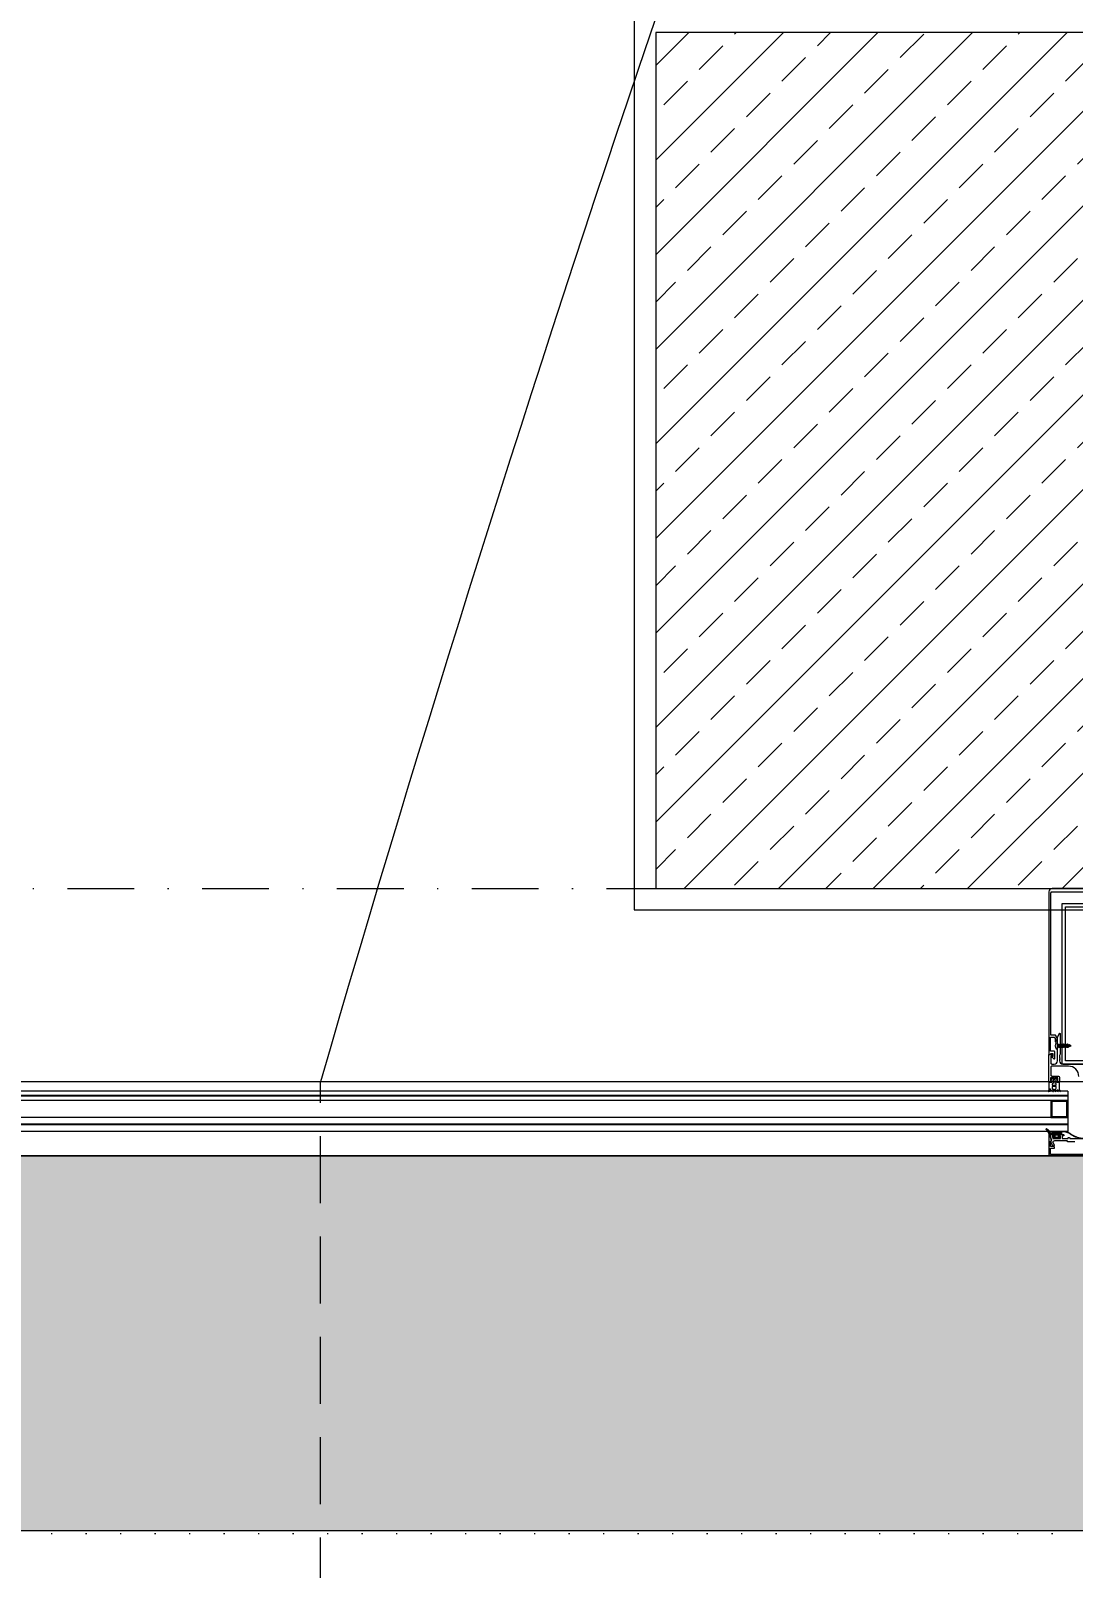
# Model space of a CAD drawing. Extents: x -1701 to 23780, y -363 to 7742.
# Drawn here: x 1824.1 to 1921.5, y 281.5 to 425.2 of the extents above; entities that cross this region are included whole.
import ezdxf

# ---------------------------------------------------------------- set-up
doc = ezdxf.new("R2010")
doc.units = 0
doc.header["$LTSCALE"] = 25
doc.header["$MEASUREMENT"] = 0
for name, pattern in [('Audi$0$DASHDOT2', [0.5, 0.25, -0.125, 0, -0.125]), ('Audi$0$DASHED2', [0.375, 0.25, -0.125]), ('Audi$0$DOT2', [0.125, 0, -0.125]), ('Audi$0$HIDDEN', [0.375, 0.25, -0.125])]:
    doc.linetypes.add(name, pattern=pattern)
doc.layers.get('0').update_dxf_attribs({"color": 9, "lineweight": 9})
for name, color, linetype, lineweight in [('Audi$0$01', 8, 'Continuous', 9), ('Audi$0$06C', 8, 'Continuous', 9), ('Audi$0$06D', 8, 'Continuous', 9), ('Audi$0$09', 8, 'Continuous', 9), ('Audi$0$09W', 8, 'Continuous', 9), ('Audi$0$10', 8, 'Continuous', 9), ('Audi$0$11', 8, 'Continuous', 9), ('Audi$0$14', 8, 'Continuous', 9), ('Audi$0$15', 8, 'Continuous', 9), ('Audi$0$20', 8, 'Audi$0$DOT2', 9), ('Audi$0$21', 8, 'Continuous', 9), ('Audi$0$24', 8, 'Audi$0$DASHDOT2', 9)]:
    doc.layers.add(name, color=color, linetype=linetype, lineweight=lineweight)
doc.styles.add('Audi$0$MuuM_TEXT-STANDART', font='ARIALN.TTF')

# ---------------------------------------------------------------- blocks, each defined once
blk = doc.blocks.new('*U4860')
at = {"layer": 'Audi$0$10'}
h = blk.add_hatch(dxfattribs=at)
h.set_pattern_fill('LINE', color=256, scale=0.666667, angle=585, style=0)
h.set_pattern_definition([(135, (54.08257, -143.59187), (0.058925565, 0.058925565), [])])
edge = h.paths.add_edge_path()
edge.add_arc((-3.72, -23.02), 0.625, 382.6612, 422.8, ccw=False)
edge.add_arc((-3, -22.7), 0.162, 207.04, 269.8973)
edge.add_line((-3, -22.86), (-2.92, -22.86))
edge.add_line((-2.92, -22.86), (-2.91, -22.86))
edge.add_line((-2.91, -22.86), (-2.9, -22.86))
edge.add_line((-2.9, -22.86), (-2.89, -22.86))
edge.add_line((-2.89, -22.86), (-2.89, -22.86))
edge.add_line((-2.89, -22.86), (-2.88, -22.85))
edge.add_line((-2.88, -22.85), (-2.87, -22.85))
edge.add_line((-2.87, -22.85), (-2.87, -22.84))
edge.add_line((-2.87, -22.84), (-2.86, -22.84))
edge.add_line((-2.86, -22.84), (-2.86, -22.83))
edge.add_line((-2.86, -22.83), (-2.86, -22.81))
edge.add_line((-2.86, -22.81), (-2.86, -22.74))
edge.add_line((-2.86, -22.74), (-2.86, -22.73))
edge.add_line((-2.86, -22.73), (-2.86, -22.73))
edge.add_line((-2.86, -22.73), (-2.86, -22.73))
edge.add_line((-2.86, -22.73), (-2.86, -22.73))
edge.add_line((-2.86, -22.73), (-2.85, -22.72))
edge.add_line((-2.85, -22.72), (-2.85, -22.72))
edge.add_line((-2.85, -22.72), (-2.85, -22.72))
edge.add_line((-2.85, -22.72), (-2.84, -22.72))
edge.add_line((-2.84, -22.72), (-2.84, -22.72))
edge.add_line((-2.84, -22.72), (-2.76, -22.72))
edge.add_line((-2.76, -22.72), (-2.76, -22.72))
edge.add_line((-2.76, -22.72), (-2.75, -22.72))
edge.add_line((-2.75, -22.72), (-2.75, -22.72))
edge.add_line((-2.75, -22.72), (-2.75, -22.72))
edge.add_line((-2.75, -22.72), (-2.74, -22.72))
edge.add_line((-2.74, -22.72), (-2.74, -22.73))
edge.add_line((-2.74, -22.73), (-2.74, -22.73))
edge.add_line((-2.74, -22.73), (-2.74, -22.73))
edge.add_line((-2.74, -22.73), (-2.74, -22.74))
edge.add_line((-2.74, -22.74), (-2.74, -22.81))
edge.add_line((-2.74, -22.81), (-2.74, -22.82))
edge.add_line((-2.74, -22.82), (-2.74, -22.83))
edge.add_line((-2.74, -22.83), (-2.73, -22.84))
edge.add_line((-2.73, -22.84), (-2.73, -22.84))
edge.add_line((-2.73, -22.84), (-2.72, -22.85))
edge.add_line((-2.72, -22.85), (-2.72, -22.85))
edge.add_line((-2.72, -22.85), (-2.71, -22.86))
edge.add_line((-2.71, -22.86), (-2.7, -22.86))
edge.add_line((-2.7, -22.86), (-2.69, -22.86))
edge.add_line((-2.69, -22.86), (-2.68, -22.86))
edge.add_line((-2.68, -22.86), (-2.67, -22.86))
edge.add_line((-2.67, -22.86), (-2.67, -22.86))
edge.add_line((-2.67, -22.86), (-2.66, -22.85))
edge.add_line((-2.66, -22.85), (-2.65, -22.85))
edge.add_line((-2.65, -22.85), (-2.65, -22.84))
edge.add_line((-2.65, -22.84), (-2.64, -22.84))
edge.add_line((-2.64, -22.84), (-2.64, -22.83))
edge.add_line((-2.64, -22.83), (-2.64, -22.81))
edge.add_line((-2.64, -22.81), (-2.64, -22.74))
edge.add_line((-2.64, -22.74), (-2.64, -22.73))
edge.add_line((-2.64, -22.73), (-2.64, -22.73))
edge.add_line((-2.64, -22.73), (-2.64, -22.73))
edge.add_line((-2.64, -22.73), (-2.64, -22.73))
edge.add_line((-2.64, -22.73), (-2.63, -22.72))
edge.add_line((-2.63, -22.72), (-2.63, -22.72))
edge.add_line((-2.63, -22.72), (-2.63, -22.72))
edge.add_line((-2.63, -22.72), (-2.62, -22.72))
edge.add_line((-2.62, -22.72), (-2.62, -22.72))
edge.add_line((-2.62, -22.72), (-2.54, -22.72))
edge.add_line((-2.54, -22.72), (-2.54, -22.72))
edge.add_line((-2.54, -22.72), (-2.53, -22.72))
edge.add_line((-2.53, -22.72), (-2.53, -22.72))
edge.add_line((-2.53, -22.72), (-2.53, -22.72))
edge.add_line((-2.53, -22.72), (-2.52, -22.72))
edge.add_line((-2.52, -22.72), (-2.52, -22.73))
edge.add_line((-2.52, -22.73), (-2.52, -22.73))
edge.add_line((-2.52, -22.73), (-2.52, -22.73))
edge.add_line((-2.52, -22.73), (-2.52, -22.74))
edge.add_line((-2.52, -22.74), (-2.52, -22.81))
edge.add_line((-2.52, -22.81), (-2.52, -22.82))
edge.add_line((-2.52, -22.82), (-2.52, -22.83))
edge.add_line((-2.52, -22.83), (-2.51, -22.84))
edge.add_line((-2.51, -22.84), (-2.51, -22.84))
edge.add_line((-2.51, -22.84), (-2.5, -22.85))
edge.add_line((-2.5, -22.85), (-2.5, -22.85))
edge.add_line((-2.5, -22.85), (-2.49, -22.86))
edge.add_line((-2.49, -22.86), (-2.48, -22.86))
edge.add_line((-2.48, -22.86), (-2.47, -22.86))
edge.add_line((-2.47, -22.86), (-2.46, -22.86))
edge.add_line((-2.46, -22.86), (-2.45, -22.86))
edge.add_line((-2.45, -22.86), (-2.45, -22.86))
edge.add_line((-2.45, -22.86), (-2.44, -22.85))
edge.add_line((-2.44, -22.85), (-2.43, -22.85))
edge.add_line((-2.43, -22.85), (-2.43, -22.84))
edge.add_line((-2.43, -22.84), (-2.42, -22.84))
edge.add_line((-2.42, -22.84), (-2.42, -22.83))
edge.add_line((-2.42, -22.83), (-2.42, -22.81))
edge.add_line((-2.42, -22.81), (-2.42, -22.74))
edge.add_line((-2.42, -22.74), (-2.42, -22.73))
edge.add_line((-2.42, -22.73), (-2.42, -22.73))
edge.add_line((-2.42, -22.73), (-2.42, -22.73))
edge.add_line((-2.42, -22.73), (-2.42, -22.73))
edge.add_line((-2.42, -22.73), (-2.41, -22.72))
edge.add_line((-2.41, -22.72), (-2.41, -22.72))
edge.add_line((-2.41, -22.72), (-2.41, -22.72))
edge.add_line((-2.41, -22.72), (-2.4, -22.72))
edge.add_line((-2.4, -22.72), (-2.4, -22.72))
edge.add_line((-2.4, -22.72), (-2.32, -22.72))
edge.add_line((-2.32, -22.72), (-2.32, -22.72))
edge.add_line((-2.32, -22.72), (-2.31, -22.72))
edge.add_line((-2.31, -22.72), (-2.31, -22.72))
edge.add_line((-2.31, -22.72), (-2.31, -22.72))
edge.add_line((-2.31, -22.72), (-2.3, -22.72))
edge.add_line((-2.3, -22.72), (-2.3, -22.73))
edge.add_line((-2.3, -22.73), (-2.3, -22.73))
edge.add_line((-2.3, -22.73), (-2.3, -22.73))
edge.add_line((-2.3, -22.73), (-2.3, -22.74))
edge.add_line((-2.3, -22.74), (-2.3, -22.81))
edge.add_line((-2.3, -22.81), (-2.3, -22.82))
edge.add_line((-2.3, -22.82), (-2.3, -22.83))
edge.add_line((-2.3, -22.83), (-2.29, -22.84))
edge.add_line((-2.29, -22.84), (-2.29, -22.84))
edge.add_line((-2.29, -22.84), (-2.28, -22.85))
edge.add_line((-2.28, -22.85), (-2.28, -22.85))
edge.add_line((-2.28, -22.85), (-2.27, -22.86))
edge.add_line((-2.27, -22.86), (-2.26, -22.86))
edge.add_line((-2.26, -22.86), (-2.25, -22.86))
edge.add_line((-2.25, -22.86), (-2.24, -22.86))
edge.add_line((-2.24, -22.86), (-2.23, -22.86))
edge.add_line((-2.23, -22.86), (-2.23, -22.86))
edge.add_line((-2.23, -22.86), (-2.22, -22.85))
edge.add_line((-2.22, -22.85), (-2.21, -22.85))
edge.add_line((-2.21, -22.85), (-2.21, -22.84))
edge.add_line((-2.21, -22.84), (-2.2, -22.84))
edge.add_line((-2.2, -22.84), (-2.2, -22.83))
edge.add_line((-2.2, -22.83), (-2.2, -22.81))
edge.add_line((-2.2, -22.81), (-2.2, -22.74))
edge.add_line((-2.2, -22.74), (-2.2, -22.73))
edge.add_line((-2.2, -22.73), (-2.2, -22.73))
edge.add_line((-2.2, -22.73), (-2.2, -22.73))
edge.add_line((-2.2, -22.73), (-2.2, -22.73))
edge.add_line((-2.2, -22.73), (-2.19, -22.72))
edge.add_line((-2.19, -22.72), (-2.19, -22.72))
edge.add_line((-2.19, -22.72), (-2.19, -22.72))
edge.add_line((-2.19, -22.72), (-2.18, -22.72))
edge.add_line((-2.18, -22.72), (-2.18, -22.72))
edge.add_line((-2.18, -22.72), (-2.1, -22.72))
edge.add_line((-2.1, -22.72), (-2.1, -22.72))
edge.add_line((-2.1, -22.72), (-2.09, -22.72))
edge.add_line((-2.09, -22.72), (-2.09, -22.72))
edge.add_line((-2.09, -22.72), (-2.09, -22.72))
edge.add_line((-2.09, -22.72), (-2.08, -22.72))
edge.add_line((-2.08, -22.72), (-2.08, -22.73))
edge.add_line((-2.08, -22.73), (-2.08, -22.73))
edge.add_line((-2.08, -22.73), (-2.08, -22.73))
edge.add_line((-2.08, -22.73), (-2.08, -22.74))
edge.add_line((-2.08, -22.74), (-2.08, -22.99))
edge.add_arc((-2.11, -22.99), 0.03, 270, 360, ccw=False)
edge.add_line((-2.11, -23.02), (-2.29, -23.02))
edge.add_line((-2.29, -23.02), (-2.29, -23.19))
edge.add_line((-2.29, -23.19), (-2.22, -23.21))
edge.add_arc((-2.23, -23.26), 0.05, 327.9606, 435.4015, ccw=False)
edge.add_arc((-2.27, -23.23), 0.1, 296.3878, 327.9606, ccw=False)
edge.add_arc((-2.52, -22.73), 0.663, 243.6122, 296.3878, ccw=False)
edge.add_arc((-2.77, -23.23), 0.1, 212.0394, 243.6122, ccw=False)
edge.add_arc((-2.82, -23.26), 0.05, 104.5985, 212.0394, ccw=False)
edge.add_line((-2.83, -23.21), (-2.75, -23.19))
edge.add_line((-2.75, -23.19), (-2.75, -23.02))
edge.add_line((-2.75, -23.02), (-3.17, -23.02))
edge.add_arc((-3.17, -22.97), 0.05, 193.1598, 270, ccw=False)
edge.add_arc((-3.97, -23.12), 0.763, 370.8798, 411.3382)
edge.add_arc((-3.45, -22.51), 0.0486, 74.5683, 206.9707, ccw=False)
edge = h.paths.add_edge_path(flags=16)
edge.add_arc((-2.62, -23.22), 0.03, 180, 259.176, ccw=False)
edge.add_line((-2.65, -23.22), (-2.65, -23.05))
edge.add_arc((-2.62, -23.05), 0.03, 90, 180, ccw=False)
edge.add_line((-2.62, -23.02), (-2.42, -23.02))
edge.add_arc((-2.42, -23.05), 0.03, 360, 450, ccw=False)
edge.add_line((-2.39, -23.05), (-2.39, -23.22))
edge.add_arc((-2.42, -23.22), 0.03, 280.824, 360, ccw=False)
edge.add_arc((-2.52, -22.69), 0.562, 259.176, 280.824, ccw=False)
for p, q in [((-2.56, -14.43), (-2.45, -14.43)), ((-2.56, -14.98), (-2.45, -14.98)), ((-2.45, -14.98), (-2.45, -14.43)), ((-2.4, -14.85), (-2.45, -14.56)), ((-2.44, -14.56), (-2.45, -14.56)), ((-2.45, -14.69), (-2.42, -14.82)), ((-2.42, -14.82), (-2.45, -14.82)), ((-2.44, -14.56), (-2.39, -14.85)), ((-2.42, -14.59), (-2.44, -14.56)), ((-2.37, -14.59), (-2.42, -14.59)), ((-2.37, -14.82), (-2.42, -14.59)), ((-2.42, -14.82), (-2.4, -14.85)), ((-2.42, -14.82), (-2.4, -14.85)), ((-2.4, -14.85), (-2.39, -14.85)), ((-2.39, -14.85), (-2.37, -14.82)), ((-2.35, -14.56), (-2.37, -14.59)), ((-2.37, -14.59), (-2.33, -14.82)), ((-2.33, -14.82), (-2.37, -14.82)), ((-2.33, -14.59), (-2.35, -14.56)), ((-2.35, -14.56), (-2.35, -14.56)), ((-2.31, -14.85), (-2.35, -14.56)), ((-2.35, -14.56), (-2.3, -14.85)), ((-2.28, -14.59), (-2.33, -14.59)), ((-2.28, -14.82), (-2.33, -14.59)), ((-2.33, -14.82), (-2.31, -14.85)), ((-2.33, -14.82), (-2.31, -14.85)), ((-2.31, -14.85), (-2.3, -14.85)), ((-2.3, -14.85), (-2.28, -14.82)), ((-2.26, -14.56), (-2.28, -14.59)), ((-2.28, -14.59), (-2.23, -14.82)), ((-2.28, -14.82), (-2.23, -14.82)), ((-2.25, -14.56), (-2.26, -14.56)), ((-2.21, -14.85), (-2.26, -14.56)), ((-2.23, -14.59), (-2.25, -14.56)), ((-2.25, -14.56), (-2.2, -14.85)), ((-2.18, -14.82), (-2.23, -14.59)), ((-2.18, -14.59), (-2.23, -14.59)), ((-2.23, -14.82), (-2.21, -14.85)), ((-2.23, -14.82), (-2.21, -14.85)), ((-2.04, -14.82), (-2.23, -14.82)), ((-2.21, -14.85), (-2.2, -14.85)), ((-2.2, -14.85), (-2.18, -14.82)), ((-2.16, -14.56), (-2.18, -14.59)), ((-2.18, -14.59), (-1.99, -14.59)), ((-2.18, -14.59), (-2.13, -14.82)), ((-2.18, -14.82), (-2.13, -14.82)), ((-2.18, -14.82), (-2.13, -14.82)), ((-2.15, -14.56), (-2.16, -14.56)), ((-2.11, -14.85), (-2.16, -14.56)), ((-2.13, -14.59), (-2.15, -14.56)), ((-2.15, -14.56), (-2.11, -14.85)), ((-2.09, -14.82), (-2.13, -14.59)), ((-2.09, -14.59), (-2.13, -14.59)), ((-2.13, -14.82), (-2.11, -14.85)), ((-2.13, -14.82), (-2.11, -14.85)), ((-2.11, -14.85), (-2.09, -14.82)), ((-2.11, -14.85), (-2.11, -14.85)), ((-2.07, -14.56), (-2.09, -14.59)), ((-2.09, -14.59), (-2.04, -14.82)), ((-2.09, -14.82), (-2.04, -14.82)), ((-2.09, -14.82), (-2.04, -14.82)), ((-2.06, -14.56), (-2.07, -14.56)), ((-2.02, -14.85), (-2.07, -14.56)), ((-2.04, -14.59), (-2.06, -14.56)), ((-2.06, -14.56), (-2.01, -14.85)), ((-1.99, -14.82), (-2.04, -14.59)), ((-2.04, -14.82), (-2.02, -14.85)), ((-2.04, -14.82), (-2.02, -14.85)), ((-2.02, -14.85), (-2.01, -14.85)), ((-2.01, -14.85), (-1.99, -14.82)), ((-1.97, -14.56), (-1.99, -14.59)), ((-1.99, -14.59), (-1.94, -14.82)), ((-1.99, -14.82), (-1.94, -14.82)), ((-1.99, -14.82), (-1.94, -14.82)), ((-1.97, -14.56), (-1.96, -14.56)), ((-1.92, -14.85), (-1.97, -14.56)), ((-1.94, -14.59), (-1.96, -14.56)), ((-1.96, -14.56), (-1.91, -14.85)), ((-1.89, -14.59), (-1.94, -14.59)), ((-1.89, -14.82), (-1.94, -14.59)), ((-1.94, -14.82), (-1.92, -14.85)), ((-1.94, -14.82), (-1.92, -14.85)), ((-1.92, -14.85), (-1.91, -14.85)), ((-1.91, -14.85), (-1.89, -14.82)), ((-1.87, -14.56), (-1.89, -14.59)), ((-1.89, -14.59), (-1.84, -14.82)), ((-1.89, -14.82), (-1.84, -14.82)), ((-1.82, -14.85), (-1.87, -14.56)), ((-1.86, -14.56), (-1.87, -14.56)), ((-1.86, -14.56), (-1.82, -14.85)), ((-1.84, -14.59), (-1.86, -14.56)), ((-1.8, -14.82), (-1.84, -14.59)), ((-1.8, -14.59), (-1.84, -14.59)), ((-1.84, -14.82), (-1.82, -14.85)), ((-1.84, -14.82), (-1.82, -14.85)), ((-1.82, -14.85), (-1.8, -14.82)), ((-1.82, -14.85), (-1.82, -14.85)), ((-1.78, -14.56), (-1.8, -14.59)), ((-1.8, -14.59), (-1.75, -14.82)), ((-1.75, -14.82), (-1.8, -14.82)), ((-1.78, -14.56), (-1.77, -14.56)), ((-1.73, -14.85), (-1.78, -14.56)), ((-1.75, -14.59), (-1.77, -14.56)), ((-1.77, -14.56), (-1.72, -14.85)), ((-1.75, -14.59), (-1.7, -14.59)), ((-1.7, -14.82), (-1.75, -14.59)), ((-1.75, -14.82), (-1.73, -14.85)), ((-1.75, -14.82), (-1.73, -14.85)), ((-1.73, -14.85), (-1.72, -14.85)), ((-1.72, -14.85), (-1.7, -14.82)), ((-1.68, -14.56), (-1.7, -14.59)), ((-1.7, -14.59), (-1.65, -14.82)), ((-1.7, -14.82), (-1.65, -14.82)), ((-1.63, -14.85), (-1.68, -14.56)), ((-1.68, -14.56), (-1.67, -14.56)), ((-1.67, -14.56), (-1.62, -14.85)), ((-1.65, -14.59), (-1.67, -14.56)), ((-1.6, -14.82), (-1.65, -14.59)), ((-1.6, -14.59), (-1.65, -14.59)), ((-1.65, -14.82), (-1.63, -14.85)), ((-1.65, -14.82), (-1.63, -14.85)), ((-1.63, -14.85), (-1.62, -14.85)), ((-1.62, -14.85), (-1.6, -14.82)), ((-1.58, -14.56), (-1.6, -14.59)), ((-1.6, -14.59), (-1.55, -14.82)), ((-1.6, -14.82), (-1.55, -14.82)), ((-1.53, -14.85), (-1.58, -14.56)), ((-1.58, -14.56), (-1.57, -14.56)), ((-1.57, -14.56), (-1.53, -14.85)), ((-1.55, -14.59), (-1.57, -14.56)), ((-1.51, -14.82), (-1.55, -14.59)), ((-1.51, -14.59), (-1.55, -14.59)), ((-1.55, -14.82), (-1.53, -14.85)), ((-1.55, -14.82), (-1.53, -14.85)), ((-1.53, -14.85), (-1.51, -14.82)), ((-1.53, -14.85), (-1.53, -14.85)), ((-1.49, -14.56), (-1.51, -14.59)), ((-1.51, -14.82), (-1.46, -14.82)), ((-1.44, -14.85), (-1.49, -14.56)), ((-1.48, -14.56), (-1.49, -14.56)), ((-1.48, -14.56), (-1.43, -14.85)), ((-1.46, -14.59), (-1.48, -14.56)), ((-1.41, -14.82), (-1.46, -14.59)), ((-1.44, -14.59), (-1.46, -14.59)), ((-1.46, -14.82), (-1.44, -14.85)), ((-1.4, -14.61), (-1.44, -14.59)), ((-1.44, -14.85), (-1.43, -14.85)), ((-1.43, -14.85), (-1.41, -14.82)), ((-1.41, -14.81), (-1.18, -14.72)), ((-1.41, -14.82), (-1.41, -14.81)), ((-1.39, -14.59), (-1.4, -14.61)), ((-1.4, -14.61), (-1.31, -14.77)), ((-1.37, -14.66), (-1.39, -14.59)), ((-1.38, -14.59), (-1.39, -14.59)), ((-1.36, -14.62), (-1.38, -14.59)), ((-1.38, -14.59), (-1.36, -14.68)), ((-1.36, -14.68), (-1.37, -14.66)), ((-1.31, -14.77), (-1.36, -14.62)), ((-1.18, -14.7), (-1.36, -14.62)), ((-1.17, -14.71), (-1.18, -14.7)), ((-1.18, -14.72), (-1.17, -14.71)), ((-1.47, -18.95), (-1.47, -22.7))]:
    blk.add_line(p, q, dxfattribs=at)
for points in [[(2.95, 0), (-2.95, 0, 0.414214), (-3.25, -0.3), (-3.25, -15.48, 0.470043), (-3.22, -15.51), (-3.15, -15.51, 0.430327), (-3.05, -15.41), (-2.88, -15.41), (-2.88, -15.69), (-2.95, -15.72, 0.508142), (-2.95, -15.77), (-2.78, -15.92, 0.650971), (-2.7, -15.89), (-2.7, -15.26, 0.414214), (-2.75, -15.21), (-3.1, -15.21), (-3.1, -13.91), (-2.74, -13.91), (-2.67, -14.03), (-2.67, -14.3, 0.414214), (-2.64, -14.33), (-2.6, -14.33, 0.267949), (-2.58, -14.31), (-2.47, -14.13, 0.131652), (-2.47, -14.12), (-2.47, -13.99, 0.131652), (-2.47, -13.97), (-2.62, -13.72, 0.267949), (-2.64, -13.71), (-3.05, -13.71), (-3.05, -0.4, -0.414214), (-2.95, -0.3), (2.95, -0.3)], [(-0.45, -17.56, 0.414214), (-1.4, -16.61), (-2.97, -16.61, 0.414214), (-3.07, -16.71), (-3.07, -17.43, 0.414214), (-2.97, -17.53), (-2.41, -17.53, -0.414214), (-2.25, -17.69), (-2.25, -18.01, -0.414214), (-2.35, -18.11), (-2.45, -18.11, -0.414214), (-2.55, -18.01), (-2.55, -17.99), (-2.4, -17.99), (-2.4, -17.69), (-2.72, -17.69), (-2.75, -17.66), (-2.78, -17.69), (-3.1, -17.69), (-3.1, -17.99), (-2.95, -17.99), (-2.95, -18.01, -0.414214), (-3.05, -18.11), (-3.22, -18.11, -0.414214), (-3.25, -18.08), (-3.25, -16.61), (-3.25, -15.54, -0.414214), (-3.22, -15.51), (-3, -15.51, -0.414214), (-2.9, -15.61), (-2.9, -15.63, -0.414214), (-2.93, -15.66), (-3.07, -15.66), (-3.07, -16.31, 0.414214), (-2.97, -16.41), (-2.75, -16.41, 0.414214), (-2.45, -16.11), (-2.45, -14.74), (-2.42, -14.71), (-2.45, -14.68), (-2.45, -13.89), (-2.26, -13.55, -0.767327), (-2.2, -13.57), (-2.2, -15.5), (-2.25, -15.61), (-2.25, -15.73), (-2.22, -15.75), (-2.25, -15.76), (-2.25, -15.83, -1), (-2.25, -15.89), (-2.25, -15.97, -1), (-2.25, -16.03), (-2.25, -16.11, 0.414214), (-1.95, -16.41), (0, -16.41)], [(-0.83, -23.68), (-1.44, -23.68, -0.198912), (-1.46, -23.67), (-1.55, -23.58), (-2.71, -23.58), (-2.9, -23.68), (-2.74, -23.96, -1), (-2.87, -24.04), (-3.09, -23.66, -0.414214), (-3.08, -23.62), (-2.98, -23.57), (-3.12, -23.07, -0.493145), (-3.05, -22.98), (-2.85, -22.98, -0.414214), (-2.8, -23.03), (-2.8, -23.1, -0.414214), (-2.83, -23.13), (-2.95, -23.13), (-2.88, -23.38), (-2.15, -23.38), (-2.15, -23.13), (-2.27, -23.13, -0.414214), (-2.3, -23.1), (-2.3, -23.03, -0.414214), (-2.25, -22.98), (-1.9, -22.98, -0.414214), (-1.85, -23.03), (-1.85, -23.1, -0.414214), (-1.88, -23.13), (-2, -23.13), (-2, -23.38), (-1.45, -23.38), (-1.45, -23.31, -0.414214), (-1.42, -23.28), (-1.33, -23.28, -0.414214), (-1.3, -23.31), (-1.3, -23.38), (1.3, -23.38)], [(3.25, -22.7), (3.25, -22.75), (2.45, -22.75, 0.10228), (1.16, -23.02, -0.152313), (0, -23.38, -0.152313), (-1.16, -23.02, 0.159108), (-1.84, -22.75), (-3.02, -22.75), (-3.02, -22.7), (-1.84, -22.7, -0.158967), (-1.13, -22.98, 0.152054), (0, -23.33, 0.152944), (1.13, -22.98, -0.10266), (2.45, -22.7), (3.25, -22.7)]]:
    blk.add_lwpolyline(points, format="xyb", dxfattribs=at)
for points in [[(-2, -1.41), (2, -1.41), (2, -16.41), (-2, -16.41)], [(-1.7, -1.71), (1.7, -1.71), (1.7, -16.11), (-1.7, -16.11)], [(-1.47, -21.42), (-1.47, -19.82), (-3.07, -19.82), (-3.07, -21.42)], [(-1.57, -21.32), (-1.57, -19.92), (-2.97, -19.92), (-2.97, -21.32)]]:
    blk.add_lwpolyline(points, close=True, dxfattribs=at)
for points in [[(-2.65, -14.67), (-2.63, -14.7), (-2.63, -14.71), (-2.65, -14.74)], [(-1.51, -14.59), (-1.46, -14.82)]]:
    blk.add_lwpolyline(points, dxfattribs=at)
for points in [[(-2.47, -18.13, -0.414214), (-2.57, -18.03), (-2.57, -17.97), (-2.45, -17.97), (-2.45, -17.87, 0.333333), (-3.05, -17.87), (-3.05, -17.97), (-2.93, -17.97), (-2.93, -18.03, -0.414214), (-3.03, -18.13), (-3.25, -18.13), (-3.25, -18.78), (-3.21, -18.78, 0.307685), (-3.15, -18.74, -1.128702), (-3.09, -18.77, -0.201212), (-3.25, -18.88, 0.978531), (-3.25, -18.98, 0.1613), (-3.04, -18.86, -0.307572), (-3.02, -18.86), (-2.83, -18.97, 0.8391), (-2.81, -18.95), (-2.89, -18.86, -0.8391), (-2.87, -18.83), (-2.61, -18.97, 0.8391), (-2.59, -18.95), (-2.67, -18.86, -0.8391), (-2.65, -18.83), (-2.39, -18.97, 0.8391), (-2.37, -18.95), (-2.45, -18.86, -0.8391), (-2.43, -18.83), (-2.17, -18.97, 0.8391), (-2.15, -18.95), (-2.23, -18.86, -0.176327), (-2.25, -18.8), (-2.25, -18.13)], [(-2.67, -18.13), (-2.67, -17.9, 0.375047), (-2.7, -17.87, 0.067879), (-2.8, -17.87, 0.375047), (-2.83, -17.9), (-2.83, -18.13, -0.298217), (-2.89, -18.22, 0.298217), (-2.95, -18.31), (-2.95, -18.34, 0.414214), (-2.92, -18.37), (-2.58, -18.37, 0.414214), (-2.55, -18.34), (-2.55, -18.31, 0.298217), (-2.61, -18.22, -0.298217)], [(-2.95, -18.55), (-2.95, -18.58, 1), (-2.55, -18.58), (-2.55, -18.55, 0.414214), (-2.58, -18.52), (-2.92, -18.52, 0.414214)], [(-3.44, -22.46, -0.176952), (-3.15, -22.78, 0.281357), (-3, -22.86), (-2.92, -22.86), (-2.91, -22.86), (-2.9, -22.86), (-2.89, -22.86), (-2.89, -22.86), (-2.88, -22.85), (-2.87, -22.85), (-2.87, -22.84), (-2.86, -22.84), (-2.86, -22.83), (-2.86, -22.81), (-2.86, -22.74), (-2.86, -22.73), (-2.86, -22.73), (-2.86, -22.73), (-2.86, -22.73), (-2.85, -22.72), (-2.85, -22.72), (-2.85, -22.72), (-2.84, -22.72), (-2.84, -22.72), (-2.76, -22.72), (-2.76, -22.72), (-2.75, -22.72), (-2.75, -22.72), (-2.75, -22.72), (-2.74, -22.72), (-2.74, -22.73), (-2.74, -22.73), (-2.74, -22.73), (-2.74, -22.74), (-2.74, -22.81), (-2.74, -22.82), (-2.74, -22.83), (-2.73, -22.84), (-2.73, -22.84), (-2.72, -22.85), (-2.72, -22.85), (-2.71, -22.86), (-2.7, -22.86), (-2.69, -22.86), (-2.68, -22.86), (-2.67, -22.86), (-2.67, -22.86), (-2.66, -22.85), (-2.65, -22.85), (-2.65, -22.84), (-2.64, -22.84), (-2.64, -22.83), (-2.64, -22.81), (-2.64, -22.74), (-2.64, -22.73), (-2.64, -22.73), (-2.64, -22.73), (-2.64, -22.73), (-2.63, -22.72), (-2.63, -22.72), (-2.63, -22.72), (-2.62, -22.72), (-2.62, -22.72), (-2.54, -22.72), (-2.54, -22.72), (-2.53, -22.72), (-2.53, -22.72), (-2.53, -22.72), (-2.52, -22.72), (-2.52, -22.73), (-2.52, -22.73), (-2.52, -22.73), (-2.52, -22.74), (-2.52, -22.81), (-2.52, -22.82), (-2.52, -22.83), (-2.51, -22.84), (-2.51, -22.84), (-2.5, -22.85), (-2.5, -22.85), (-2.49, -22.86), (-2.48, -22.86), (-2.47, -22.86), (-2.46, -22.86), (-2.45, -22.86), (-2.45, -22.86), (-2.44, -22.85), (-2.43, -22.85), (-2.43, -22.84), (-2.42, -22.84), (-2.42, -22.83), (-2.42, -22.81), (-2.42, -22.74), (-2.42, -22.73), (-2.42, -22.73), (-2.42, -22.73), (-2.42, -22.73), (-2.41, -22.72), (-2.41, -22.72), (-2.41, -22.72), (-2.4, -22.72), (-2.4, -22.72), (-2.32, -22.72), (-2.32, -22.72), (-2.31, -22.72), (-2.31, -22.72), (-2.31, -22.72), (-2.3, -22.72), (-2.3, -22.73), (-2.3, -22.73), (-2.3, -22.73), (-2.3, -22.74), (-2.3, -22.81), (-2.3, -22.82), (-2.3, -22.83), (-2.29, -22.84), (-2.29, -22.84), (-2.28, -22.85), (-2.28, -22.85), (-2.27, -22.86), (-2.26, -22.86), (-2.25, -22.86), (-2.24, -22.86), (-2.23, -22.86), (-2.23, -22.86), (-2.22, -22.85), (-2.21, -22.85), (-2.21, -22.84), (-2.2, -22.84), (-2.2, -22.83), (-2.2, -22.81), (-2.2, -22.74), (-2.2, -22.73), (-2.2, -22.73), (-2.2, -22.73), (-2.2, -22.73), (-2.19, -22.72), (-2.19, -22.72), (-2.19, -22.72), (-2.18, -22.72), (-2.18, -22.72), (-2.1, -22.72), (-2.1, -22.72), (-2.09, -22.72), (-2.09, -22.72), (-2.09, -22.72), (-2.08, -22.72), (-2.08, -22.73), (-2.08, -22.73), (-2.08, -22.73), (-2.08, -22.74), (-2.08, -22.99, -0.414214), (-2.11, -23.02), (-2.29, -23.02), (-2.29, -23.19), (-2.22, -23.21, -0.506456), (-2.19, -23.28, -0.13864), (-2.23, -23.32, -0.234436), (-2.82, -23.32, -0.13864), (-2.86, -23.28, -0.506456), (-2.83, -23.21), (-2.75, -23.19), (-2.75, -23.02), (-3.17, -23.02, -0.348434), (-3.22, -22.98, 0.17839), (-3.49, -22.53, -0.651907)], [(-3.1, -24.85), (-3.1, -24.28), (-2.78, -24.28, 1), (-2.78, -24.13), (-3.1, -24.13), (-3.1, -23.65), (-3.02, -23.6, 0.339454), (-3, -23.57), (-3.14, -23.04, 0.876976), (-3.25, -23.05), (-3.25, -25), (3.25, -25), (3.25, -23.05, 0.876976), (3.14, -23.04), (3, -23.57, 0.339454), (3.02, -23.6), (3.1, -23.65), (3.1, -24.13), (2.78, -24.13, 1), (2.78, -24.28), (3.1, -24.28), (3.1, -24.85)], [(-2.63, -23.27, -0.359904), (-2.65, -23.24), (-2.65, -23.07, -0.414214), (-2.62, -23.04), (-2.42, -23.04, -0.414214), (-2.39, -23.07), (-2.39, -23.24, -0.359904), (-2.42, -23.27, -0.094739)], [(-2.63, -23.27, -0.359904), (-2.65, -23.24), (-2.65, -23.07, -0.414214), (-2.62, -23.04), (-2.42, -23.04, -0.414214), (-2.39, -23.07), (-2.39, -23.24, -0.359904), (-2.42, -23.27, -0.094739)]]:
    blk.add_lwpolyline(points, format="xyb", close=True, dxfattribs=at)
for centre, start, end in [((-2.13, -14.73), 144.7573, 172.4905), ((-2.13, -14.68), 187.5095, 215.2427)]:
    blk.add_arc(centre, 0.521, start, end, dxfattribs=at)
at = {"layer": 'Audi$0$15'}
for p, q in [((-1.47, -18.95), (-204.74, -18.95)), ((-1.47, -19.35), (-204.74, -19.35)), ((-1.47, -19.42), (-204.74, -19.42)), ((-1.47, -19.82), (-204.74, -19.82)), ((-1.47, -21.42), (-204.74, -21.42)), ((-1.47, -22.02), (-204.74, -22.02)), ((-1.47, -22.1), (-204.74, -22.1)), ((-1.47, -22.7), (-204.74, -22.7))]:
    blk.add_line(p, q, dxfattribs=at)
blk = doc.blocks.new('Audi$0$p-kolon_80x80')
at = {"layer": 'Audi$0$09W'}
h = blk.add_hatch(dxfattribs=at)
h.set_pattern_fill('ANSI33', color=256, scale=25, style=0)
h.set_pattern_definition([(45, (-1222.5, -385), (-4.419417, 4.419417), []), (45, (-1218.0806, -385), (-4.419417, 4.419417), [3.125, -1.5625])])
h.paths.add_polyline_path([(-40, -40), (40, -40), (40, 40), (-40, 40)])
blk.add_lwpolyline([(-40, -40), (40, -40), (40, 40), (-40, 40)], close=True)
blk = doc.blocks.new('Audi$0$P-AKS_AUDI')
at = {"layer": 'Audi$0$24'}
blk.add_lwpolyline([(-3840, -2440), (360, -2440)], dxfattribs=at)
blk = doc.blocks.new('Audi$0$p-cam dönüş noktası')
at = {"layer": 'Audi$0$21', "elevation": 0}
for points in [[(-26.5, 56.83), (-34.04, 56.83), (-26.5, 42.14)], [(-26.5, 56.83), (-18.95, 56.83), (-26.5, 42.14)], [(-26.5, 27.45), (-34.04, 27.45), (-26.5, 42.14)], [(-26.5, 27.45), (-18.95, 27.45), (-26.5, 42.14)]]:
    blk.add_lwpolyline(points, dxfattribs=at)
at = {"layer": 'Audi$0$21', "linetype": 'Audi$0$DASHED2', "elevation": 0}
blk.add_lwpolyline([(-26.5, 42.14), (-84.7, 42.14)], dxfattribs=at)
at = {"layer": 'Audi$0$21', "style": 'Audi$0$MuuM_TEXT-STANDART'}
for s, p in [('CAM DÖNÜŞ ', (0, 0)), ('NOKTASI', (19.23, 10.07))]:
    blk.add_text(s, height=10, rotation=90, dxfattribs=at).set_placement(p)
blk = doc.blocks.new('Audi$0$p-zemin kat')
at = {"layer": 'Audi$0$09'}
h = blk.add_hatch(dxfattribs=at)
h.set_pattern_fill('SQUARE', color=252, scale=20, style=0)
h.paths.add_polyline_path([(1719.56, 285), (3319.5, 285), (3319.5, 320), (1719.67, 320)])
at = {"layer": 'Audi$0$06D'}
blk.add_lwpolyline([(1714.37, 328.25, -0.047242), (1878.89, 762.32), (1834.06, 784.46, 0.006552), (1805.8, 725), (1799.57, 725)], format="xyb", dxfattribs=at)
for points in [[(3319.5, 326.92), (1724.23, 326.92)], [(1719.67, 320), (3319.5, 320)]]:
    blk.add_lwpolyline(points, dxfattribs=at)
blk.add_lwpolyline([(1719.56, 285), (3319.5, 285), (3319.5, 320), (1719.67, 320)], close=True, dxfattribs=at)
at = {"layer": 'Audi$0$11'}
for points in [[(1719.56, 328.25, -0.047611), (1885.58, 764.59), (1831.78, 791.16, 0.006731), (1802.6, 730), (1517.5, 730), (1517.5, 591), (1527.5, 591), (1527.5, 720), (1798.01, 720)], [(1718.52, 328.25, -0.047537), (1884.24, 764.14), (1832.24, 789.82, 0.006696), (1803.24, 729), (1518.5, 729), (1518.5, 592), (1526.5, 592), (1526.5, 721), (1799.57, 721)]]:
    blk.add_lwpolyline(points, format="xyb", dxfattribs=at)
at = {"layer": 'Audi$0$14'}
blk.add_lwpolyline([(1880.5, 343), (1964.5, 343), (1964.5, 427), (1880.5, 427)], close=True, dxfattribs=at)
at = {"layer": 'Audi$0$20'}
blk.add_lwpolyline([(1719.56, 284.7), (4822.79, 284.7), (4822.79, 2034.32)], dxfattribs=at)
at = {"rotation": 270}
blk.add_blockref('Audi$0$p-cam dönüş noktası', (1809.02, 242.22), dxfattribs=at)
at = {"layer": 'Audi$0$01'}
blk.add_blockref('Audi$0$p-kolon_80x80', (1922.5, 385), dxfattribs=at)
at = {"layer": 'Audi$0$10'}
blk.add_blockref('*U4860', (1922.5, 345), dxfattribs=at)
at = {"layer": 'Audi$0$24'}
blk.add_blockref('Audi$0$P-AKS_AUDI', (4722.5, 2785), dxfattribs=at)
blk = doc.blocks.new('Audi')
at = {"layer": 'Audi$0$06C', "linetype": 'Continuous', "lineweight": 0}
blk.add_arc((4088.57, -323.37), 2330, 153.71717, 163.79361, dxfattribs=at)
at = {"layer": 'Audi$0$20', "linetype": 'Audi$0$HIDDEN'}
blk.add_arc((4088.57, -323.37), 2387.73, 153.71717, 164.19582, dxfattribs=at)
at = {"layer": 'Audi$0$10'}
blk.add_blockref('Audi$0$p-zemin kat', (0, 0), dxfattribs=at)

msp = doc.modelspace()

# ---------------------------------------------------------------- block references
at = {"color": 6}
msp.add_blockref('Audi', (0, 0), dxfattribs=at)

doc.saveas('drawing.dxf')
